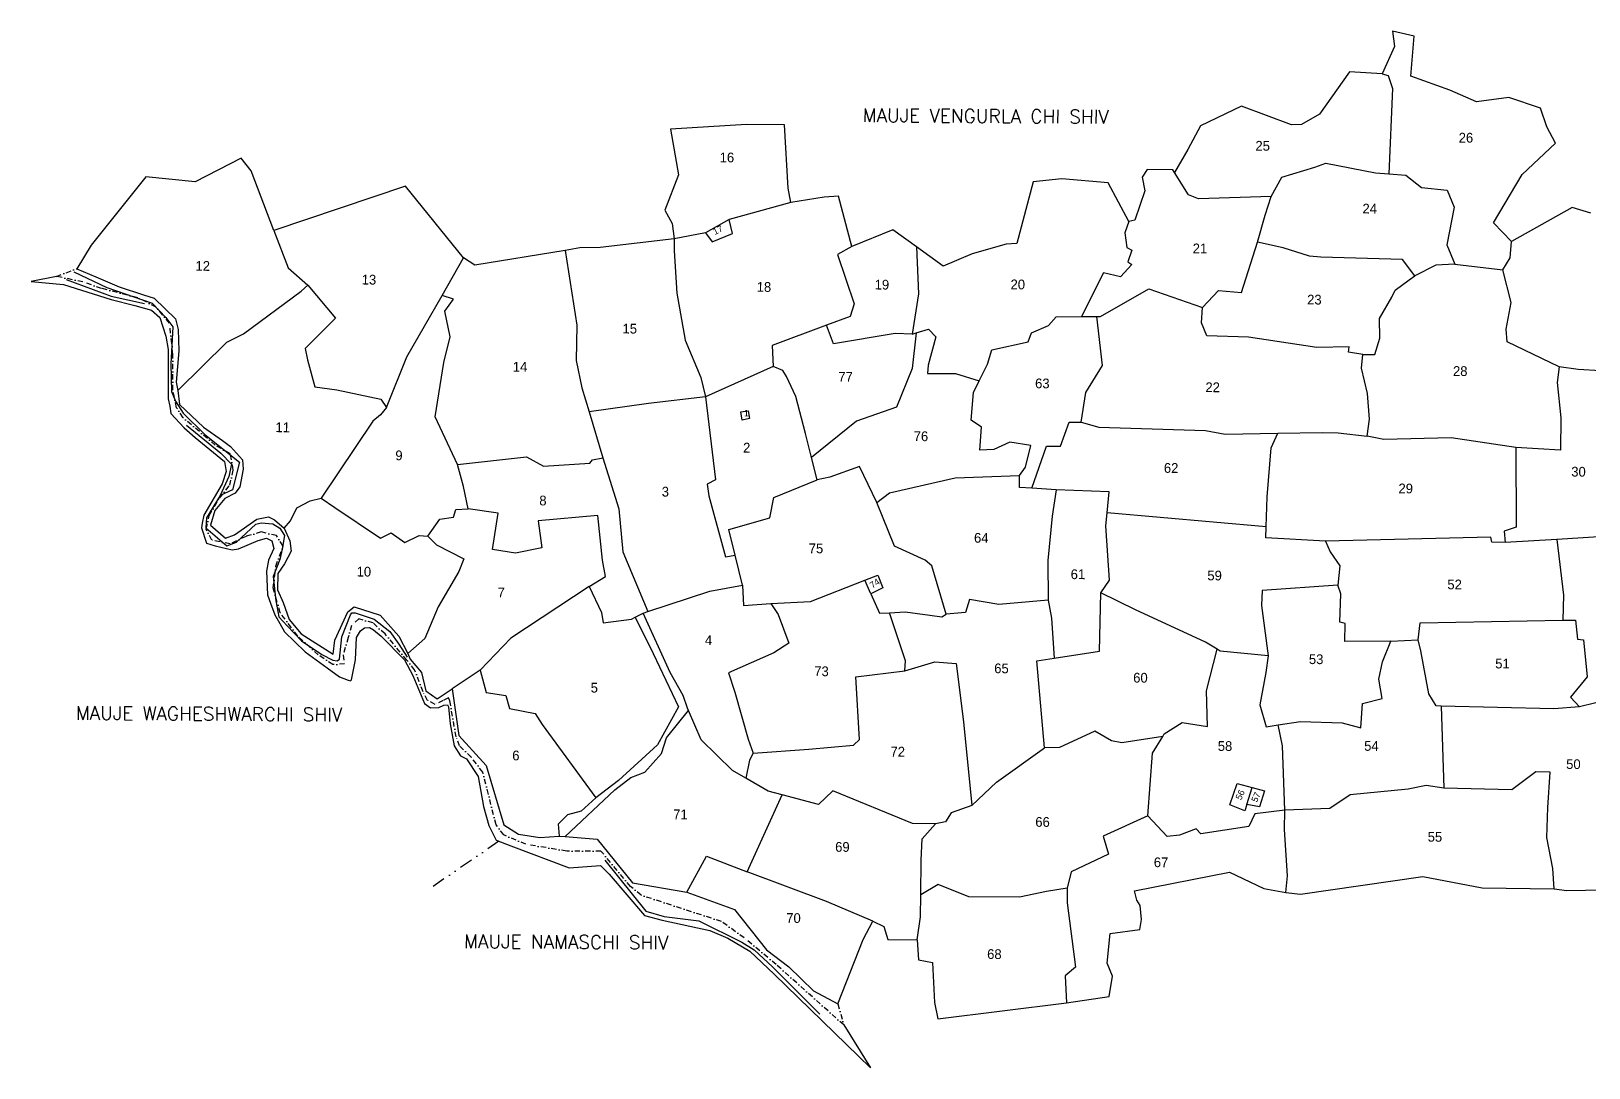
# Model space of a CAD drawing. Header units: metres. Extents: x 353868 to 356295, y 1752425 to 1753422.
# Drawn here: x 353868 to 355366, y 1752425 to 1753422 of the extents above; entities that cross this region are included whole.
import ezdxf

# ---------------------------------------------------------------- set-up
doc = ezdxf.new("R2010")
doc.units = ezdxf.units.M
doc.header["$MEASUREMENT"] = 0
doc.linetypes.add('DASHDOT', pattern=[1, 0.5, -0.25, 0, -0.25])
doc.linetypes.add('DIVIDE', pattern=[31.75, 12.7, -6.35, 0, -6.35, 0, -6.35])
for name, color, linetype in [('LINE_WATER', 4, 'Continuous'), ('OFF', 1, 'Continuous'), ('POLY_PARCEL', 6, 'Continuous'), ('POLY_ROAD', 30, 'Continuous'), ('POLY_WATER', 4, 'Continuous'), ('TEXT_MAPOUT', 7, 'Continuous'), ('TEXT_PARCEL', 7, 'Continuous'), ('V_BOUND_LINE', 7, 'Continuous'), ('V_BOUND_STREAM_LINE', 7, 'DASHDOT'), ('V_DIVIDE_LINE', 7, 'DIVIDE')]:
    doc.layers.add(name, color=color, linetype=linetype)
doc.styles.get("Standard").update_dxf_attribs({"font": 'simplex.shx'})
doc.styles.add('TEXT_MAP', font='', dxfattribs={"height": 0.5})
doc.styles.get('TEXT_MAP').set_extended_font_data('Kruti Dev 050')

msp = doc.modelspace()

# ---------------------------------------------------------------- linework, layer by layer
at = {"layer": 'LINE_WATER'}
for p, q in [((353909.4, 1753190.6), (353941, 1753175.3)), ((353902.1, 1753183.1), (353945.2, 1753167.1)), ((353941, 1753175.3), (353984.7, 1753160.3)), ((353945.2, 1753167.1), (353977.2, 1753159.9)), ((353984.7, 1753160.3), (353997.9, 1753146.6)), ((353997.9, 1753146.6), (354004.6, 1753137.5)), ((354004.6, 1753137.5), (354002.5, 1753101.9)), ((354002.5, 1753101.9), (354003.4, 1753075.5)), ((354003.4, 1753075.5), (354007.2, 1753066)), ((354007.2, 1753066), (354014.6, 1753054.6)), ((354014.6, 1753054.6), (354035.3, 1753034.1)), ((354017.6, 1753042.9), (354050.7, 1753016)), ((354035.3, 1753034.1), (354068.7, 1753007.5)), ((354050.7, 1753016), (354060.9, 1753005.6)), ((354058.4, 1752993.7), (354050.1, 1752975.3)), ((354060.9, 1753005.6), (354058.4, 1752993.7)), ((354068.7, 1753007.5), (354061.9, 1752980.8)), ((354061.9, 1752980.8), (354050.1, 1752975.3)), ((354050.1, 1752975.3), (354036.8, 1752953.8)), ((354036.8, 1752953.8), (354036.3, 1752944.4)), ((354084.3, 1752947.9), (354089.6, 1752949)), ((354089.6, 1752949), (354100.6, 1752948.1)), ((354100.6, 1752948.1), (354107.3, 1752943.9)), ((354036.3, 1752944.4), (354056.6, 1752926.9)), ((354065.7, 1752930.6), (354084.3, 1752947.9)), ((354107.3, 1752943.9), (354111.8, 1752936.8)), ((354111.8, 1752936.8), (354109.5, 1752923.9)), ((354056.6, 1752926.9), (354065.7, 1752930.6)), ((354109.5, 1752923.9), (354107.5, 1752913.8)), ((354107.5, 1752913.8), (354101, 1752897.6)), ((354101, 1752897.6), (354103.5, 1752874.2)), ((354103.5, 1752874.2), (354106.4, 1752858.8)), ((354106.4, 1752858.8), (354114.7, 1752849.6)), ((354167.1, 1752839.5), (354175.2, 1752860.6)), ((354175.2, 1752860.6), (354176.7, 1752862.4)), ((354176.7, 1752862.4), (354179.7, 1752862.4)), ((354179.7, 1752862.4), (354198.2, 1752856.3)), ((354114.7, 1752849.6), (354128.2, 1752835.6)), ((354198.2, 1752856.3), (354213.2, 1752844.5)), ((354213.2, 1752844.5), (354221.8, 1752832.3)), ((354128.2, 1752835.6), (354147.7, 1752822.6)), ((354164.7, 1752818), (354167.1, 1752839.5)), ((354221.8, 1752832.3), (354229.7, 1752819.8)), ((354147.7, 1752822.6), (354158.3, 1752816.9)), ((354158.3, 1752816.9), (354162.4, 1752816.5)), ((354162.4, 1752816.5), (354164.7, 1752818)), ((354419.9, 1752624.6), (354459.2, 1752575.6)), ((354459.2, 1752575.6), (354476.9, 1752570.6)), ((354476.9, 1752570.6), (354510.1, 1752566.2)), ((354510.1, 1752566.2), (354551.5, 1752546)), ((354551.5, 1752546), (354563.4, 1752538.5)), ((354563.4, 1752538.5), (354581.1, 1752522.1)), ((354581.1, 1752522.1), (354626.5, 1752476.6))]:
    msp.add_line(p, q, dxfattribs=at)
at = {"layer": 'OFF'}
for p, q in [((353892.6, 1753186.1), (353868.4, 1753181.2)), ((354649.5, 1752466.2), (354675.1, 1752425))]:
    msp.add_line(p, q, dxfattribs=at)
at = {"layer": 'POLY_PARCEL'}
for p, q in [((355167.2, 1753381), (355172.9, 1753379.4)), ((355172.9, 1753379.4), (355177.1, 1753366.8)), ((355177.1, 1753366.8), (355173.5, 1753284.6)), ((355102.4, 1753291.2), (355112.9, 1753294.9)), ((355112.9, 1753294.9), (355160.7, 1753285.6)), ((354981, 1753264.4), (354967.4, 1753286.1)), ((355060.4, 1753262.8), (355070.7, 1753281.5)), ((355070.7, 1753281.5), (355102.4, 1753291.2)), ((355160.7, 1753285.6), (355173.5, 1753284.6)), ((355173.5, 1753284.6), (355189.7, 1753283.3)), ((355189.7, 1753283.3), (355204.8, 1753271.6)), ((354990.4, 1753260.7), (354981, 1753264.4)), ((355060.4, 1753262.8), (354990.4, 1753260.7)), ((355054.5, 1753245), (355060.4, 1753262.8)), ((355204.8, 1753271.6), (355229.5, 1753268.9)), ((355229.5, 1753268.9), (355236.3, 1753252.5)), ((354598.5, 1753257.3), (354539.4, 1753240.9)), ((355236.3, 1753252.5), (355229.2, 1753216.3)), ((354539.4, 1753240.9), (354516.7, 1753227.9)), ((354542.5, 1753227.2), (354539.4, 1753240.9)), ((354923.4, 1753239), (354919.6, 1753228)), ((355047.3, 1753219), (355054.5, 1753245)), ((354101.6, 1753230.1), (354115.4, 1753194.3)), ((354516.7, 1753227.9), (354486.4, 1753222.3)), ((354486.4, 1753222.3), (354486.5, 1753210.6)), ((354516.7, 1753227.9), (354523, 1753219.4)), ((354523, 1753219.4), (354542.5, 1753227.2)), ((354919.6, 1753228), (354921.7, 1753213.8)), ((355031.7, 1753170.7), (355047.3, 1753219)), ((355071.9, 1753213.7), (355047.3, 1753219)), ((355290.1, 1753203.8), (355291.3, 1753219.6)), ((354263.3, 1753167.8), (354283.9, 1753204)), ((354381.6, 1753211.1), (354392.9, 1753139.2)), ((354486.5, 1753210.6), (354488.9, 1753170.1)), ((354657.1, 1753214.9), (354643.4, 1753207.1)), ((354643.4, 1753207.1), (354659.4, 1753159.7)), ((354719.5, 1753214.4), (354721.2, 1753169.3)), ((354921.7, 1753213.8), (354926.4, 1753211.2)), ((354926.4, 1753211.2), (354922.6, 1753200.2)), ((355097.1, 1753205.6), (355071.9, 1753213.7)), ((355108.1, 1753204.5), (355097.1, 1753205.6)), ((355186.5, 1753202.4), (355108.1, 1753204.5)), ((355229.2, 1753216.3), (355237, 1753197.9)), ((355283.2, 1753192.3), (355290.1, 1753203.8)), ((354115.4, 1753194.3), (354134.3, 1753177.6)), ((354899.3, 1753189.4), (354878, 1753147.4)), ((354915.6, 1753185.6), (354899.3, 1753189.4)), ((354926.3, 1753197.5), (354915.6, 1753185.6)), ((354922.6, 1753200.2), (354926.3, 1753197.5)), ((355198.5, 1753186.6), (355186.5, 1753202.4)), ((355218.5, 1753196.9), (355198.5, 1753186.6)), ((355237, 1753197.9), (355218.5, 1753196.9)), ((355237, 1753197.9), (355283.2, 1753192.3)), ((355291.1, 1753161), (355283.2, 1753192.3)), ((354127.9, 1753172), (354134.3, 1753177.6)), ((354134.3, 1753177.6), (354161, 1753145.9)), ((354896.4, 1753147.5), (354942.8, 1753174)), ((354942.8, 1753174), (354994.3, 1753156.3)), ((355176.2, 1753166), (355179.4, 1753172.8)), ((355179.4, 1753172.8), (355193.1, 1753182.7)), ((355193.1, 1753182.7), (355198.5, 1753186.6)), ((354072.4, 1753130.8), (354127.9, 1753172)), ((354229.6, 1753108.7), (354263.3, 1753167.8)), ((354274.4, 1753164.1), (354263.3, 1753167.8)), ((354265.9, 1753152.6), (354274.4, 1753164.1)), ((354488.9, 1753170.1), (354497.1, 1753124.6)), ((354659.4, 1753159.7), (354655.6, 1753147.6)), ((354721.2, 1753169.3), (354715.1, 1753130.4)), ((354994.3, 1753156.3), (355009.6, 1753172.5)), ((355009.6, 1753172.5), (355031.7, 1753170.7)), ((355164.5, 1753145.6), (355176.2, 1753166)), ((355286.2, 1753135.3), (355291.1, 1753161)), ((354161, 1753145.9), (354131.8, 1753116.7)), ((354271, 1753127.9), (354265.9, 1753152.6)), ((354655.6, 1753147.6), (354632.8, 1753139.1)), ((354846.2, 1753138.7), (354853.7, 1753147.2)), ((354853.7, 1753147.2), (354878, 1753147.4)), ((354878, 1753147.4), (354892.7, 1753147.4)), ((354892.7, 1753147.4), (354896.4, 1753147.5)), ((354898.1, 1753100.4), (354892.7, 1753147.4)), ((354993.5, 1753141.4), (354994.3, 1753156.3)), ((355164.9, 1753126.6), (355164.5, 1753145.6)), ((354056.5, 1753122.9), (354072.4, 1753130.8)), ((354265.1, 1753103.2), (354271, 1753127.9)), ((354392.9, 1753139.2), (354392.2, 1753105.1)), ((354632.8, 1753139.1), (354580.7, 1753119.7)), ((354639.7, 1753121.2), (354632.8, 1753139.1)), ((354698.8, 1753131.1), (354639.7, 1753121.2)), ((354715.1, 1753130.4), (354698.8, 1753131.1)), ((354715.1, 1753130.4), (354719.1, 1753131.7)), ((354719.1, 1753131.7), (354715.3, 1753097.6)), ((354719.1, 1753131.7), (354730.8, 1753135.3)), ((354738.1, 1753127.9), (354730.6, 1753100.6)), ((354730.8, 1753135.3), (354738.1, 1753127.9)), ((354826.6, 1753123), (354829.9, 1753131.9)), ((354829.9, 1753131.9), (354846.2, 1753138.7)), ((354998.6, 1753128.8), (354993.5, 1753141.4)), ((355038.6, 1753127.5), (354998.6, 1753128.8)), ((355287.1, 1753123.2), (355286.2, 1753135.3)), ((354009.4, 1753076.4), (354056.5, 1753122.9)), ((354131.8, 1753116.7), (354133.9, 1753105.7)), ((354497.1, 1753124.6), (354512.1, 1753088.8)), ((354580.7, 1753119.7), (354581.6, 1753099.4)), ((354787.6, 1753101.7), (354791.9, 1753115.4)), ((354791.9, 1753115.4), (354826.6, 1753123)), ((355104.3, 1753117.6), (355038.6, 1753127.5)), ((355135.4, 1753118.4), (355104.3, 1753117.6)), ((355134.8, 1753113.2), (355135.4, 1753118.4)), ((355148.5, 1753111), (355134.8, 1753113.2)), ((355160, 1753110.9), (355164.9, 1753126.6)), ((355337.2, 1753099.2), (355287.1, 1753123.2)), ((354133.9, 1753105.7), (354141.1, 1753079.9)), ((354209.9, 1753060), (354229.6, 1753108.7)), ((354256.8, 1753051.1), (354265.1, 1753103.2)), ((354392.2, 1753105.1), (354397.8, 1753078.8)), ((354581.6, 1753099.4), (354516.7, 1753070.4)), ((354591, 1753095.7), (354581.6, 1753099.4)), ((354730.6, 1753100.6), (354730, 1753092.7)), ((354779.6, 1753085.5), (354787.6, 1753101.7)), ((354882.2, 1753074.3), (354898.1, 1753100.4)), ((355147.3, 1753097.9), (355148.5, 1753111)), ((355148.5, 1753111), (355160, 1753110.9)), ((355337.2, 1753099.2), (355335.3, 1753084)), ((355355.6, 1753096.5), (355337.2, 1753099.2)), ((354512.1, 1753088.8), (354516.7, 1753070.4)), ((354594.6, 1753089.9), (354591, 1753095.7)), ((354603.5, 1753070.7), (354594.6, 1753089.9)), ((354715.3, 1753097.6), (354700.3, 1753060.4)), ((354730, 1753092.7), (354756.8, 1753092.6)), ((354756.8, 1753092.6), (354779.6, 1753085.5)), ((354774.2, 1753074.5), (354779.6, 1753085.5)), ((355152.9, 1753073.4), (355147.3, 1753097.9)), ((355335.3, 1753084), (355338.7, 1753050.1)), ((355415, 1753092.9), (355355.6, 1753096.5)), ((354141.1, 1753079.9), (354162.1, 1753077.1)), ((354162.1, 1753077.1), (354204.6, 1753067.9)), ((354397.8, 1753078.8), (354404.7, 1753055.8)), ((354516.7, 1753070.4), (354461.9, 1753063.9)), ((354516.7, 1753070.4), (354526.1, 1752990.5)), ((354612.7, 1753034.9), (354603.5, 1753070.7)), ((354771.9, 1753047.7), (354774.2, 1753074.5)), ((354877.8, 1753045.9), (354882.2, 1753074.3)), ((355154.8, 1753048.7), (355152.9, 1753073.4)), ((354204.1, 1753053), (354196.7, 1753046.7)), ((354209.9, 1753060), (354204.1, 1753053)), ((354204.6, 1753067.9), (354209.9, 1753060)), ((354461.9, 1753063.9), (354404.7, 1753055.8)), ((354404.7, 1753055.8), (354417.9, 1753011.6)), ((354550.4, 1753055.7), (354557.7, 1753056.9)), ((354551.8, 1753047.8), (354550.4, 1753055.7)), ((354557.7, 1753056.9), (354558.9, 1753049.4)), ((354700.3, 1753060.4), (354661.8, 1753046.9)), ((354196.7, 1753046.7), (354147.2, 1752972.9)), ((354278.1, 1753005.2), (354256.8, 1753051.1)), ((354558.9, 1753049.4), (354551.8, 1753047.8)), ((354661.8, 1753046.9), (354618.5, 1753012)), ((354782, 1753041.1), (354771.9, 1753047.7)), ((354780.2, 1753019), (354782, 1753041.1)), ((354857.9, 1753022.7), (354866.2, 1753046)), ((354866.2, 1753046), (354877.8, 1753045.9)), ((354877.8, 1753045.9), (354894.6, 1753041.1)), ((354894.6, 1753041.1), (354997.2, 1753037.8)), ((355152.6, 1753032.4), (355154.8, 1753048.7)), ((355338.7, 1753050.1), (355338.5, 1753019.1)), ((354618.5, 1753012), (354612.7, 1753034.9)), ((354809.2, 1753026.7), (354793.9, 1753019.5)), ((354829.2, 1753023.4), (354809.2, 1753026.7)), ((354824.3, 1753002.5), (354829.2, 1753023.4)), ((354997.2, 1753037.8), (355016.1, 1753034.5)), ((355016.1, 1753034.5), (355066.8, 1753035.2)), ((355060.4, 1753021.3), (355066.8, 1753035.2)), ((355066.8, 1753035.2), (355109.5, 1753035.9)), ((355109.5, 1753035.9), (355124.8, 1753035.8)), ((355124.8, 1753035.8), (355152.6, 1753032.4)), ((355168.6, 1753029.2), (355152.6, 1753032.4)), ((355233.4, 1753030.9), (355168.6, 1753029.2)), ((355295.4, 1753021.5), (355233.4, 1753030.9)), ((354278.1, 1753005.2), (354344.5, 1753012.6)), ((354344.5, 1753012.6), (354360.7, 1753003.6)), ((354405.4, 1753006.5), (354408.1, 1753009.6)), ((354408.1, 1753009.6), (354417.9, 1753011.6)), ((354417.9, 1753011.6), (354433.3, 1752962.6)), ((354623.9, 1752990.5), (354618.5, 1753012)), ((354793.9, 1753019.5), (354780.2, 1753019)), ((354830.3, 1752982.3), (354844.3, 1753022.8)), ((354844.3, 1753022.8), (354857.9, 1753022.7)), ((355056.4, 1752974.1), (355060.4, 1753021.3)), ((355295.4, 1753021.5), (355295.9, 1752944.8)), ((355338.5, 1753019.1), (355295.4, 1753021.5)), ((354283.8, 1752983.9), (354278.1, 1753005.2)), ((354360.7, 1753003.6), (354405.4, 1753006.5)), ((354636.2, 1752993.1), (354623.9, 1752990.5)), ((354664.7, 1753003.4), (354636.2, 1752993.1)), ((354681.3, 1752968.6), (354664.7, 1753003.4)), ((354756.7, 1752992.3), (354818.5, 1752994.6)), ((354818.4, 1752983.1), (354818.5, 1752994.6)), ((354818.5, 1752994.6), (354824.3, 1753002.5)), ((354288.4, 1752962.4), (354283.8, 1752983.9)), ((354526.1, 1752990.5), (354518.2, 1752986.3)), ((354518.2, 1752986.3), (354519.7, 1752974.9)), ((354582.2, 1752973.4), (354623.9, 1752990.5)), ((354693.5, 1752978.1), (354756.7, 1752992.3)), ((354830.3, 1752982.3), (354818.4, 1752983.1)), ((354853.6, 1752980.7), (354830.3, 1752982.3)), ((354853.6, 1752980.7), (354849.8, 1752955.5)), ((354904.7, 1752978.8), (354853.6, 1752980.7)), ((354902.6, 1752958.8), (354904.7, 1752978.8)), ((354117.5, 1752950.9), (354123.9, 1752963.5)), ((354123.9, 1752963.5), (354136.6, 1752970.3)), ((354136.6, 1752970.3), (354147.2, 1752972.9)), ((354147.2, 1752972.9), (354160.3, 1752963.9)), ((354160.3, 1752963.9), (354204.3, 1752934.2)), ((354519.7, 1752974.9), (354535.7, 1752916.5)), ((354578.4, 1752954), (354582.2, 1752973.4)), ((354681.3, 1752968.6), (354693.5, 1752978.1)), ((354698.4, 1752926.5), (354681.3, 1752968.6)), ((355055.6, 1752945.2), (355056.4, 1752974.1)), ((354111.7, 1752944.1), (354117.5, 1752950.9)), ((354249.7, 1752936.3), (354261.3, 1752952.5)), ((354261.3, 1752952.5), (354274.5, 1752954.5)), ((354274.5, 1752954.5), (354276.7, 1752961.8)), ((354276.7, 1752961.8), (354288.4, 1752962.4)), ((354317.3, 1752958.5), (354288.4, 1752962.4)), ((354311.9, 1752923.3), (354317.3, 1752958.5)), ((354413.1, 1752956.3), (354355.7, 1752950.9)), ((354355.7, 1752950.9), (354359.2, 1752925.1)), ((354417.5, 1752913.2), (354413.1, 1752956.3)), ((354433.3, 1752962.6), (354437.2, 1752921.3)), ((354538.9, 1752942.7), (354578.4, 1752954)), ((354849.8, 1752955.5), (354845.8, 1752913)), ((354901.3, 1752946.2), (354902.6, 1752958.8)), ((355055.6, 1752945.2), (354902.6, 1752958.8)), ((354204.3, 1752934.2), (354214.4, 1752939.4)), ((354214.4, 1752939.4), (354227.5, 1752930.1)), ((354227.5, 1752930.1), (354241.3, 1752936.9)), ((354241.3, 1752936.9), (354249.7, 1752936.3)), ((354249.7, 1752936.3), (354258, 1752927.8)), ((354545.1, 1752917.9), (354538.9, 1752942.7)), ((354905.1, 1752893.8), (354901.3, 1752946.2)), ((355055.3, 1752934.6), (355055.6, 1752945.2)), ((355112.6, 1752931.6), (355055.3, 1752934.6)), ((355271.5, 1752935.3), (355112.6, 1752931.6)), ((355272.6, 1752930.5), (355271.5, 1752935.3)), ((355295.9, 1752944.8), (355284.3, 1752941.2)), ((355284.3, 1752941.2), (355285.3, 1752930.2)), ((355380.4, 1752935.8), (355335.1, 1752933.1)), ((354258, 1752927.8), (354284.2, 1752914.5)), ((354333.9, 1752920), (354311.9, 1752923.3)), ((354359.2, 1752925.1), (354333.9, 1752920)), ((354437.2, 1752921.3), (354461, 1752863.9)), ((354727.7, 1752913.1), (354698.4, 1752926.5)), ((355112.6, 1752931.6), (355117.1, 1752921.1)), ((355117.1, 1752921.1), (355126.5, 1752907.9)), ((355285.3, 1752930.2), (355272.6, 1752930.5)), ((355335.1, 1752933.1), (355285.3, 1752930.2)), ((355335.1, 1752933.1), (355341.5, 1752879.5)), ((354284.2, 1752914.5), (354279.4, 1752902.4)), ((354420.6, 1752897.6), (354417.5, 1752913.2)), ((354535.7, 1752916.5), (354545.1, 1752917.9)), ((354552.2, 1752889), (354545.1, 1752917.9)), ((354734, 1752907.8), (354727.7, 1752913.1)), ((354747.9, 1752861.2), (354734, 1752907.8)), ((354845.8, 1752913), (354846.1, 1752874.6)), ((355126.5, 1752907.9), (355124.3, 1752889.2)), ((354279.4, 1752902.4), (354259.7, 1752868.3)), ((354404.8, 1752887.8), (354420.6, 1752897.6)), ((354520.6, 1752883.4), (354552.2, 1752889)), ((354552.2, 1752889), (354553.2, 1752869.6)), ((354617.4, 1752873.4), (354669.8, 1752893.8)), ((354669.8, 1752893.8), (354682.3, 1752898.7)), ((354675.4, 1752880.9), (354669.8, 1752893.8)), ((354682.3, 1752898.7), (354687, 1752886.6)), ((354896.6, 1752881.8), (354905.1, 1752893.8)), ((355124.3, 1752889.2), (355051.7, 1752883.9)), ((355127.4, 1752880.8), (355124.3, 1752889.2)), ((354404.8, 1752887.8), (354329.6, 1752838.3)), ((354404.8, 1752887.8), (354416.7, 1752863)), ((354461, 1752863.9), (354520.6, 1752883.4)), ((354579.5, 1752871.5), (354617.4, 1752873.4)), ((354687, 1752886.6), (354675.4, 1752880.9)), ((354675.4, 1752880.9), (354683.7, 1752862.1)), ((354770.3, 1752875.4), (354766.6, 1752862.8)), ((354798.7, 1752870.5), (354770.3, 1752875.4)), ((354846.1, 1752874.6), (354798.7, 1752870.5)), ((354846.1, 1752874.6), (354849.1, 1752857.5)), ((354895.2, 1752825.6), (354896.6, 1752881.8)), ((354930, 1752865.3), (354896.6, 1752881.8)), ((355051.7, 1752883.9), (355051, 1752869.7)), ((355126.2, 1752853.5), (355127.4, 1752880.8)), ((355341.5, 1752879.5), (355340.8, 1752855.4)), ((354259.7, 1752868.3), (354246.9, 1752837.9)), ((354416.7, 1752863), (354418.2, 1752853)), ((354445.6, 1752856.5), (354449.1, 1752858.3)), ((354449.1, 1752858.3), (354456.7, 1752862.2)), ((354456.7, 1752862.2), (354461, 1752863.9)), ((354553.2, 1752869.6), (354579.5, 1752871.5)), ((354579.5, 1752871.5), (354586.4, 1752861)), ((354586.4, 1752861), (354596.7, 1752833.4)), ((354683.7, 1752862.1), (354693.4, 1752862.7)), ((354693.4, 1752862.7), (354708.5, 1752863.5)), ((354708.8, 1752816.3), (354693.4, 1752862.7)), ((354708.5, 1752863.5), (354732.1, 1752860.2)), ((354732.1, 1752860.2), (354743.7, 1752858.6)), ((354743.7, 1752858.6), (354747.9, 1752861.2)), ((354766.6, 1752862.8), (354747.9, 1752861.2)), ((354997.1, 1752834.3), (354930, 1752865.3)), ((355051, 1752869.7), (355057.6, 1752821.3)), ((354418.2, 1752853), (354445.6, 1752856.5)), ((354849.1, 1752857.5), (354851.9, 1752819.1)), ((355131.4, 1752852.4), (355126.2, 1752853.5)), ((355131.3, 1752835), (355131.4, 1752852.4)), ((355201.8, 1752836.7), (355203.5, 1752852.9)), ((355203.5, 1752852.9), (355340.8, 1752855.4)), ((355340.8, 1752855.4), (355352.8, 1752855.6)), ((355352.8, 1752855.6), (355354.7, 1752837.2)), ((354246.9, 1752837.9), (354230.5, 1752823.3)), ((354329.6, 1752838.3), (354299.9, 1752807.5)), ((354596.7, 1752833.4), (354582.4, 1752824)), ((355008.5, 1752827.5), (354997.1, 1752834.3)), ((355175.5, 1752835.3), (355131.3, 1752835)), ((355167.5, 1752815.3), (355175.5, 1752835.3)), ((355175.5, 1752835.3), (355201.8, 1752836.7)), ((355204.2, 1752826.1), (355201.8, 1752836.7)), ((355354.7, 1752837.2), (355360.5, 1752836.7)), ((355360.5, 1752836.7), (355364, 1752800.9)), ((354582.4, 1752824), (354538.6, 1752804.9)), ((354708.2, 1752806.8), (354708.8, 1752816.3)), ((354708.2, 1752806.8), (354737.2, 1752815.5)), ((354737.2, 1752815.5), (354757.7, 1752813.8)), ((354757.7, 1752813.8), (354764.7, 1752757.6)), ((354835.1, 1752816.5), (354851.9, 1752819.1)), ((354842.4, 1752732.6), (354835.1, 1752816.5)), ((354851.9, 1752819.1), (354895.2, 1752825.6)), ((354998.3, 1752787.4), (355008.5, 1752827.5)), ((355011.3, 1752825.8), (355008.5, 1752827.5)), ((355057.6, 1752821.3), (355011.3, 1752825.8)), ((355057.6, 1752821.3), (355055.3, 1752805.1)), ((355163.7, 1752798.6), (355167.5, 1752815.3)), ((355211.8, 1752784.6), (355204.2, 1752826.1)), ((354299.9, 1752807.5), (354273, 1752789.3)), ((354299.9, 1752807.5), (354305.6, 1752785.9)), ((354538.6, 1752804.9), (354544.8, 1752786.4)), ((354661.2, 1752801.1), (354708.2, 1752806.8)), ((354664.5, 1752740.6), (354661.2, 1752801.1)), ((355055.3, 1752805.1), (355049.3, 1752774.1)), ((355167.2, 1752780.1), (355163.7, 1752798.6)), ((355364, 1752800.9), (355348.1, 1752781.6)), ((354305.6, 1752785.9), (354324.5, 1752783.2)), ((354544.8, 1752786.4), (354557.7, 1752741.2)), ((354999.1, 1752753.2), (354998.3, 1752787.4)), ((355219.1, 1752773), (355211.8, 1752784.6)), ((354324.5, 1752783.2), (354328.1, 1752770.6)), ((354328.1, 1752770.6), (354352.8, 1752765.7)), ((354512.3, 1752740.5), (354500.2, 1752768.7)), ((355049.3, 1752774.1), (355055.5, 1752753)), ((355146.5, 1752751.9), (355148.3, 1752775.5)), ((355148.3, 1752775.5), (355167.2, 1752780.1)), ((355223.8, 1752772.9), (355219.1, 1752773)), ((355223.8, 1752772.9), (355226.3, 1752693.8)), ((355332.2, 1752770.1), (355223.8, 1752772.9)), ((355356.9, 1752772.1), (355332.2, 1752770.1)), ((355348.1, 1752781.6), (355356.9, 1752772.1)), ((355372.3, 1752775.9), (355356.9, 1752772.1)), ((354352.8, 1752765.7), (354359.6, 1752755.3)), ((354359.6, 1752755.3), (354411.2, 1752684.6)), ((354764.7, 1752757.6), (354772.6, 1752677.3)), ((354957.5, 1752746.1), (354974.9, 1752757)), ((354974.9, 1752757), (354999.1, 1752753.2)), ((355055.5, 1752753), (355067.1, 1752754.8)), ((355067.1, 1752754.8), (355088.7, 1752758.1)), ((355071.4, 1752734.7), (355067.1, 1752754.8)), ((355088.7, 1752758.1), (355128.7, 1752756.8)), ((355128.7, 1752756.8), (355146.5, 1752751.9)), ((354542.7, 1752710.9), (354512.3, 1752740.5)), ((354557.7, 1752741.2), (354562.3, 1752727.7)), ((354658.7, 1752735.4), (354664.5, 1752740.6)), ((354890.7, 1752748.7), (354856.9, 1752733.1)), ((354907, 1752739.6), (354890.7, 1752748.7)), ((354916.9, 1752737.4), (354907, 1752739.6)), ((354956.1, 1752743.7), (354916.9, 1752737.4)), ((354946.3, 1752727.6), (354956.1, 1752743.7)), ((354956.1, 1752743.7), (354957.5, 1752746.1)), ((354562.3, 1752727.7), (354559, 1752720.9)), ((354562.3, 1752727.7), (354616, 1752731.5)), ((354616, 1752731.5), (354658.7, 1752735.4)), ((354796.4, 1752699.8), (354842.4, 1752732.6)), ((354856.9, 1752733.1), (354842.4, 1752732.6)), ((354941.7, 1752667.2), (354946.3, 1752727.6)), ((355073.6, 1752672.7), (355071.4, 1752734.7)), ((354555.5, 1752703.5), (354542.7, 1752710.9)), ((354559, 1752720.9), (354555.5, 1752703.5)), ((355314.9, 1752709.5), (355291.6, 1752692.3)), ((355328.5, 1752709.4), (355314.9, 1752709.5)), ((355326.2, 1752675.3), (355328.5, 1752709.4)), ((354576.7, 1752691.2), (354555.5, 1752703.5)), ((354772.6, 1752677.3), (354796.4, 1752699.8)), ((355020.7, 1752677.9), (355027.7, 1752698.4)), ((355027.7, 1752698.4), (355042.1, 1752694.5)), ((355037, 1752678.3), (355042.1, 1752694.5)), ((355042.1, 1752694.5), (355053.9, 1752691.3)), ((355209.5, 1752696.5), (355192.1, 1752692.9)), ((355226.3, 1752693.8), (355209.5, 1752696.5)), ((355291.6, 1752692.3), (355226.3, 1752693.8)), ((354556.7, 1752613.4), (354590.3, 1752687.6)), ((354590.3, 1752687.6), (354576.7, 1752691.2)), ((354625.3, 1752678.3), (354590.3, 1752687.6)), ((354639.1, 1752691.3), (354625.3, 1752678.3)), ((354715.7, 1752659.8), (354639.1, 1752691.3)), ((355053.9, 1752691.3), (355049.1, 1752676.1)), ((355136.3, 1752687.5), (355116.8, 1752674.5)), ((355192.1, 1752692.9), (355136.3, 1752687.5)), ((354752.6, 1752670.1), (354747.3, 1752661.7)), ((354772.6, 1752677.3), (354752.6, 1752670.1)), ((354941.7, 1752667.2), (354898.9, 1752647.9)), ((354960.5, 1752647.6), (354941.7, 1752667.2)), ((355034.9, 1752672), (355020.7, 1752677.9)), ((355037, 1752678.3), (355034.9, 1752672)), ((355049.1, 1752676.1), (355037, 1752678.3)), ((355044.8, 1752669.1), (355038.9, 1752657.1)), ((355073.6, 1752672.7), (355044.8, 1752669.1)), ((355073.1, 1752654.1), (355073.6, 1752672.7)), ((355116.8, 1752674.5), (355073.6, 1752672.7)), ((355325.5, 1752646.4), (355326.2, 1752675.3)), ((354737.8, 1752659.7), (354715.7, 1752659.8)), ((354725, 1752645.1), (354737.8, 1752659.7)), ((354747.3, 1752661.7), (354737.8, 1752659.7)), ((354988.4, 1752654.8), (354972.1, 1752648.6)), ((354992.6, 1752650), (354988.4, 1752654.8)), ((355038.9, 1752657.1), (354992.6, 1752650)), ((355076, 1752609.5), (355073.1, 1752654.1)), ((354723.8, 1752624.8), (354725, 1752645.1)), ((354898.9, 1752647.9), (354904, 1752630.6)), ((354972.1, 1752648.6), (354960.5, 1752647.6)), ((355331.1, 1752616.6), (355325.5, 1752646.4)), ((354498.7, 1752593.8), (354517.4, 1752628.4)), ((354517.4, 1752628.4), (354556.7, 1752613.4)), ((354723.6, 1752591.3), (354723.8, 1752624.8)), ((354904, 1752630.6), (354868.1, 1752613.5)), ((354633, 1752584.8), (354556.7, 1752613.4)), ((354868.1, 1752613.5), (354864.3, 1752597.7)), ((355074.3, 1752593.7), (355076, 1752609.5)), ((355332.5, 1752597.2), (355331.1, 1752616.6)), ((354723.4, 1752570.1), (354723.6, 1752591.3)), ((354740.2, 1752601.2), (354723.6, 1752591.3)), ((354769.6, 1752589.4), (354740.2, 1752601.2)), ((354818.5, 1752589.1), (354769.6, 1752589.4)), ((354844.3, 1752594.7), (354818.5, 1752589.1)), ((354864.3, 1752597.7), (354844.3, 1752594.7)), ((354864.3, 1752597.7), (354864.2, 1752583.8)), ((354677.6, 1752566.1), (354633, 1752584.8)), ((354864.2, 1752583.8), (354872.2, 1752521.7)), ((354720.1, 1752548.1), (354723.4, 1752570.1)), ((354872.2, 1752521.7), (354862.2, 1752513.4)), ((354862.2, 1752513.4), (354863.6, 1752487.6))]:
    msp.add_line(p, q, dxfattribs=at)
at = {"layer": 'POLY_ROAD'}
for p, q in [((354449.1, 1752858.3), (354466.4, 1752823.5)), ((354482.7, 1752805.1), (354456.7, 1752862.2)), ((354466.4, 1752823.5), (354490.7, 1752772.3)), ((354495.2, 1752783), (354482.7, 1752805.1)), ((354490.7, 1752772.3), (354470.5, 1752735.7)), ((354479.2, 1752742.4), (354500.2, 1752768.7)), ((354499.3, 1752770.8), (354495.2, 1752783)), ((354500.2, 1752768.7), (354499.3, 1752770.8)), ((354474.3, 1752727.2), (354479.2, 1752742.4)), ((354470.5, 1752735.7), (354432.9, 1752701.2)), ((354458.4, 1752709.4), (354474.3, 1752727.2)), ((354444.7, 1752704.3), (354458.4, 1752709.4)), ((354432.9, 1752701.2), (354411.2, 1752684.6)), ((354429.4, 1752692.3), (354444.7, 1752704.3)), ((354381.8, 1752647.4), (354429.4, 1752692.3)), ((354411.2, 1752684.6), (354397, 1752671.9)), ((354383.8, 1752668.3), (354374.8, 1752659.4)), ((354397, 1752671.9), (354383.8, 1752668.3)), ((354374.8, 1752659.4), (354375.8, 1752647.9))]:
    msp.add_line(p, q, dxfattribs=at)
at = {"layer": 'POLY_WATER'}
for p, q in [((353912.3, 1753193.5), (353930.6, 1753185.5)), ((353868.4, 1753181.2), (353899.6, 1753178.3)), ((353899.6, 1753178.3), (353945.4, 1753163.8)), ((353930.6, 1753185.5), (353953.1, 1753175.9)), ((353953.1, 1753175.9), (353976.2, 1753168.4)), ((353945.4, 1753163.8), (353968, 1753158.1)), ((353968, 1753158.1), (353983.9, 1753153.5)), ((353976.2, 1753168.4), (353986.7, 1753165.2)), ((353986.7, 1753165.2), (354007.2, 1753145.4)), ((353983.9, 1753153.5), (353992.1, 1753146.5)), ((353992.1, 1753146.5), (353997.7, 1753128.6)), ((354007.2, 1753145.4), (354009.8, 1753134.9)), ((353997.7, 1753128.6), (354000.2, 1753115.9)), ((354009.8, 1753134.9), (354010.2, 1753114.4)), ((354000.2, 1753115.9), (353999.9, 1753068.2)), ((354010.2, 1753114.4), (354007.9, 1753084.5)), ((354007.9, 1753084.5), (354009.4, 1753076.4)), ((353999.9, 1753068.2), (354001.8, 1753061.2)), ((354009.4, 1753076.4), (354010.9, 1753062.8)), ((354001.8, 1753061.2), (354002.7, 1753054.2)), ((354002.7, 1753054.2), (354015.6, 1753040.4)), ((354010.9, 1753062.8), (354033.9, 1753041.1)), ((354015.6, 1753040.4), (354025.9, 1753031.3)), ((354033.9, 1753041.1), (354052.2, 1753028.3)), ((354025.9, 1753031.3), (354054.1, 1753008.2)), ((354052.2, 1753028.3), (354060, 1753022.5)), ((354054.1, 1753008.2), (354055.9, 1752998.6)), ((354060, 1753022.5), (354071.5, 1753009.8)), ((354071.5, 1753009.8), (354072.1, 1753000.6)), ((354055.9, 1752998.6), (354052, 1752986.5)), ((354072.1, 1753000.6), (354068.8, 1752983.8)), ((354052, 1752986.5), (354034.3, 1752956.4)), ((354068.8, 1752983.8), (354064.5, 1752977.6)), ((354054.5, 1752972.4), (354045, 1752960.9)), ((354064.5, 1752977.6), (354054.5, 1752972.4)), ((354032.6, 1752948.8), (354032, 1752944.4)), ((354034.3, 1752956.4), (354032.6, 1752948.8)), ((354045, 1752960.9), (354040.7, 1752946.7)), ((354063.7, 1752937.6), (354085.4, 1752952.7)), ((354085.4, 1752952.7), (354096.5, 1752954.8)), ((354096.5, 1752954.8), (354102.2, 1752952.1)), ((354102.2, 1752952.1), (354111.7, 1752944.1)), ((354032, 1752944.4), (354037, 1752929.4)), ((354040.7, 1752946.7), (354055.3, 1752934.5)), ((354055.3, 1752934.5), (354063.7, 1752937.6)), ((354086.7, 1752932.2), (354094.7, 1752934.4)), ((354094.7, 1752934.4), (354099.8, 1752931.8)), ((354111.7, 1752944.1), (354116.9, 1752931.8)), ((354037, 1752929.4), (354045.2, 1752927.1)), ((354045.2, 1752927.1), (354061.5, 1752923.2)), ((354061.5, 1752923.2), (354067.8, 1752924.1)), ((354067.8, 1752924.1), (354086.7, 1752932.2)), ((354101.6, 1752924.5), (354096.5, 1752913.1)), ((354099.8, 1752931.8), (354101.6, 1752924.5)), ((354118.4, 1752921.8), (354112, 1752909.7)), ((354116.9, 1752931.8), (354118.4, 1752921.8)), ((354096.5, 1752913.1), (354094.5, 1752902.6)), ((354112, 1752909.7), (354105.6, 1752900.3)), ((354094.5, 1752902.6), (354095.6, 1752880)), ((354105.6, 1752900.3), (354105, 1752884.6)), ((354095.6, 1752880), (354098.5, 1752871.9)), ((354105, 1752884.6), (354110.7, 1752872.4)), ((354098.5, 1752871.9), (354102.5, 1752860.7)), ((354102.5, 1752860.7), (354107.3, 1752852.4)), ((354110.7, 1752872.4), (354116.4, 1752856.1)), ((354160.4, 1752836.4), (354172.7, 1752863.6)), ((354172.7, 1752863.6), (354178.7, 1752868.3)), ((354178.7, 1752868.3), (354203.9, 1752860.3)), ((354203.9, 1752860.3), (354221.7, 1752840.2)), ((354107.3, 1752852.4), (354112, 1752844.4)), ((354112, 1752844.4), (354131.6, 1752825.2)), ((354116.4, 1752856.1), (354127.9, 1752842.4)), ((354181.1, 1752838.8), (354185, 1752845.2)), ((354185, 1752845.2), (354188.8, 1752848)), ((354188.8, 1752848), (354193.5, 1752848.6)), ((354193.5, 1752848.6), (354197.3, 1752846.3)), ((354197.3, 1752846.3), (354204.9, 1752840.2)), ((354127.9, 1752842.4), (354158.8, 1752822.7)), ((354158.8, 1752822.7), (354160.4, 1752836.4)), ((354180, 1752817.2), (354181.1, 1752838.8)), ((354204.9, 1752840.2), (354227.4, 1752817.4)), ((354221.7, 1752840.2), (354230.5, 1752823.3)), ((354131.6, 1752825.2), (354152.9, 1752809.7)), ((354176.4, 1752798.1), (354180, 1752817.2)), ((354227.4, 1752817.4), (354235.2, 1752802.4)), ((354230.5, 1752823.3), (354232.6, 1752818)), ((354232.6, 1752818), (354243.6, 1752805.3)), ((354152.9, 1752809.7), (354164.6, 1752801.1)), ((354164.6, 1752801.1), (354173.2, 1752797.8)), ((354235.2, 1752802.4), (354246.5, 1752775.3)), ((354243.6, 1752805.3), (354247.7, 1752787.4)), ((354173.2, 1752797.8), (354175.4, 1752797.2)), ((354175.4, 1752797.2), (354176.4, 1752798.1)), ((354247.7, 1752787.4), (354258.7, 1752780)), ((354258.7, 1752780), (354273, 1752789.3)), ((354273, 1752789.3), (354279.5, 1752744.5)), ((354246.5, 1752775.3), (354252.2, 1752771.1)), ((354252.2, 1752771.1), (354260.2, 1752771.4)), ((354260.2, 1752771.4), (354265, 1752773.6)), ((354265, 1752773.6), (354268.5, 1752774.2)), ((354268.5, 1752774.2), (354269.4, 1752772)), ((354269.4, 1752772), (354271, 1752755.8)), ((354271, 1752755.8), (354275, 1752734.8)), ((354279.5, 1752744.5), (354305.8, 1752715.6)), ((354275, 1752734.8), (354281, 1752724.9)), ((354281, 1752724.9), (354287, 1752722)), ((354287, 1752722), (354298.1, 1752705)), ((354305.8, 1752715.6), (354322.7, 1752658.7)), ((354298.1, 1752705), (354303.3, 1752676.2)), ((354303.3, 1752676.2), (354308.3, 1752658)), ((354308.3, 1752658), (354315.2, 1752643.9)), ((354322.7, 1752658.7), (354336.9, 1752649.7)), ((354336.9, 1752649.7), (354357.4, 1752646.4)), ((354315.2, 1752643.9), (354329.4, 1752638.5)), ((354329.4, 1752638.5), (354385.6, 1752617.4)), ((354357.4, 1752646.4), (354375.8, 1752647.9)), ((354375.8, 1752647.9), (354381.8, 1752647.4)), ((354381.8, 1752647.4), (354412.6, 1752645)), ((354412.6, 1752645), (354446.5, 1752602.8)), ((354385.6, 1752617.4), (354415.7, 1752619.7)), ((354415.7, 1752619.7), (354424.1, 1752611.2)), ((354424.1, 1752611.2), (354457.8, 1752571.6)), ((354446.5, 1752602.8), (354498.7, 1752593.8)), ((354498.7, 1752593.8), (354544.4, 1752577.2)), ((354544.4, 1752577.2), (354575.2, 1752538.6)), ((354457.8, 1752571.6), (354474.9, 1752567.1)), ((354474.9, 1752567.1), (354520.6, 1752557.1)), ((354520.6, 1752557.1), (354538, 1752549.8)), ((354538, 1752549.8), (354559.1, 1752537.3)), ((354559.1, 1752537.3), (354582.7, 1752515.2)), ((354575.2, 1752538.6), (354596.8, 1752522)), ((354582.7, 1752515.2), (354675.1, 1752425)), ((354596.8, 1752522), (354620.3, 1752499.2)), ((354620.3, 1752499.2), (354643.9, 1752486.4))]:
    msp.add_line(p, q, dxfattribs=at)
at = {"layer": 'V_BOUND_LINE'}
for p, q in [((355197.9, 1753417.1), (355176.9, 1753421.9)), ((355176.9, 1753421.9), (355178.9, 1753407.2)), ((355194.5, 1753378.7), (355197.9, 1753417.1)), ((355178.9, 1753407.2), (355167.2, 1753381)), ((355135.6, 1753382.8), (355106.9, 1753342)), ((355167.2, 1753381), (355135.6, 1753382.8)), ((355232, 1753365.3), (355194.5, 1753378.7)), ((355257.7, 1753354.1), (355232, 1753365.3)), ((355288.8, 1753358.1), (355257.7, 1753354.1)), ((355319.2, 1753347.9), (355288.8, 1753358.1)), ((355031.7, 1753349.9), (354992.4, 1753331)), ((355080, 1753331.7), (355031.7, 1753349.9)), ((355106.9, 1753342), (355089.5, 1753332.1)), ((355325.4, 1753330), (355319.2, 1753347.9)), ((354556.1, 1753332.1), (354482.9, 1753327.8)), ((354482.9, 1753327.8), (354490.5, 1753283.8)), ((354592.4, 1753331.8), (354556.1, 1753332.1)), ((354596.2, 1753270.8), (354592.4, 1753331.8)), ((354992.4, 1753331), (354980.2, 1753308)), ((355089.5, 1753332.1), (355080, 1753331.7)), ((355333.7, 1753314.1), (355325.4, 1753330)), ((354980.2, 1753308), (354967.4, 1753286.1)), ((355301.7, 1753284.1), (355333.7, 1753314.1)), ((354070.3, 1753299.7), (354025.9, 1753276.9)), ((354079.7, 1753287.5), (354070.3, 1753299.7)), ((353978.6, 1753281.9), (353926.1, 1753216)), ((354025.9, 1753276.9), (353978.6, 1753281.9)), ((354101.6, 1753230.1), (354079.7, 1753287.5)), ((354490.5, 1753283.8), (354477.6, 1753249.7)), ((354859, 1753279.9), (354831.6, 1753276.9)), ((354903.7, 1753275.9), (354859, 1753279.9)), ((354941.1, 1753288.8), (354936.4, 1753281.5)), ((354936.4, 1753281.5), (354938.9, 1753268.4)), ((354965.9, 1753288.7), (354941.1, 1753288.8)), ((354967.4, 1753286.1), (354965.9, 1753288.7)), ((355274.1, 1753237.6), (355301.7, 1753284.1)), ((354228.2, 1753273), (354101.6, 1753230.1)), ((354283.9, 1753204), (354228.2, 1753273)), ((354598.5, 1753257.3), (354596.2, 1753270.8)), ((354644.3, 1753263.3), (354630.6, 1753262.3)), ((354657.1, 1753214.9), (354644.3, 1753263.3)), ((354831.6, 1753276.9), (354816, 1753217.7)), ((354923.4, 1753239), (354903.7, 1753275.9)), ((354938.9, 1753268.4), (354929.2, 1753240)), ((354477.6, 1753249.7), (354484.4, 1753237.1)), ((354630.6, 1753262.3), (354598.5, 1753257.3)), ((355349.6, 1753252.3), (355291.3, 1753219.6)), ((355367.5, 1753246.9), (355349.6, 1753252.3)), ((354484.4, 1753237.1), (354486.4, 1753222.3)), ((354929.2, 1753240), (354923.4, 1753239)), ((355291.3, 1753219.6), (355274.1, 1753237.6)), ((354486.4, 1753222.3), (354415.3, 1753213.9)), ((354696.8, 1753230.9), (354657.1, 1753214.9)), ((354719.5, 1753214.4), (354696.8, 1753230.9)), ((354816, 1753217.7), (354805.7, 1753217.1)), ((353926.1, 1753216), (353912.3, 1753193.5)), ((354295, 1753196.8), (354283.9, 1753204)), ((354381.6, 1753211.1), (354295, 1753196.8)), ((354395.8, 1753213.5), (354381.6, 1753211.1)), ((354415.3, 1753213.9), (354395.8, 1753213.5)), ((354745, 1753195.9), (354719.5, 1753214.4)), ((354773, 1753207.8), (354745, 1753195.9)), ((354805.7, 1753217.1), (354773, 1753207.8)), ((354929.1, 1752595.2), (355020.2, 1752613)), ((355020.2, 1752613), (355053.3, 1752597.5)), ((355088.5, 1752592), (355206.3, 1752609)), ((355206.3, 1752609), (355263.1, 1752598.1)), ((354931.1, 1752586.3), (354929.1, 1752595.2)), ((355053.3, 1752597.5), (355074.3, 1752593.7)), ((355074.3, 1752593.7), (355088.5, 1752592)), ((355263.1, 1752598.1), (355332.5, 1752597.2)), ((355332.5, 1752597.2), (355344.7, 1752595.5)), ((355344.7, 1752595.5), (355411, 1752596.7)), ((354934.3, 1752581), (354931.1, 1752586.3)), ((354935.7, 1752567.5), (354934.3, 1752581)), ((354668, 1752548.3), (354677.6, 1752566.1)), ((354677.6, 1752566.1), (354688.1, 1752560.9)), ((354688.1, 1752560.9), (354691.7, 1752548.3)), ((354934, 1752558.1), (354935.7, 1752567.5)), ((354643.9, 1752486.4), (354668, 1752548.3)), ((354691.7, 1752548.3), (354720.1, 1752548.1)), ((354720.1, 1752548.1), (354721.3, 1752529)), ((354902.8, 1752525.7), (354905.6, 1752554.1)), ((354905.6, 1752554.1), (354934, 1752558.1)), ((354721.3, 1752529), (354734.9, 1752526.3)), ((354734.9, 1752526.3), (354736.8, 1752487.9)), ((354907.9, 1752513.1), (354902.8, 1752525.7)), ((354904.7, 1752493.6), (354907.9, 1752513.1)), ((354736.8, 1752487.9), (354739.8, 1752472.1)), ((354739.8, 1752472.1), (354863.6, 1752487.6)), ((354863.6, 1752487.6), (354904.7, 1752493.6))]:
    msp.add_line(p, q, dxfattribs=at)
at = {"layer": 'V_BOUND_STREAM_LINE', "ltscale": 10}
for p, q in [((353892.6, 1753186.1), (353912.3, 1753193.5)), ((353918, 1753180.9), (353892.6, 1753186.1)), ((353936, 1753174.5), (353918, 1753180.9)), ((353970.9, 1753165.5), (353936, 1753174.5)), ((353988.4, 1753156.6), (353970.9, 1753165.5)), ((354001.4, 1753141), (353988.4, 1753156.6)), ((354004.6, 1753111.3), (354001.4, 1753141)), ((354004.4, 1753076.8), (354004.6, 1753111.3)), ((354008.2, 1753059.8), (354004.4, 1753076.8)), ((354014.4, 1753050.2), (354008.2, 1753059.8)), ((354045.4, 1753023.7), (354014.4, 1753050.2)), ((354059.9, 1753015.4), (354045.4, 1753023.7)), ((354062.7, 1752999.8), (354059.9, 1753015.4)), ((354059.2, 1752985.2), (354062.7, 1752999.8)), ((354049.4, 1752972.7), (354059.2, 1752985.2)), ((354039.6, 1752956.2), (354049.4, 1752972.7)), ((354036.6, 1752943.1), (354039.6, 1752956.2)), ((354041.9, 1752932.4), (354036.6, 1752943.1)), ((354074.9, 1752936.1), (354059.8, 1752928.9)), ((354089.6, 1752940.3), (354074.9, 1752936.1)), ((354104.1, 1752936.8), (354089.6, 1752940.3)), ((354110.5, 1752926.8), (354104.1, 1752936.8)), ((354059.8, 1752928.9), (354041.9, 1752932.4)), ((354103.6, 1752907.4), (354110.5, 1752926.8)), ((354101, 1752886.5), (354103.6, 1752907.4)), ((354107.7, 1752862.6), (354101, 1752886.5)), ((354124.6, 1752840.2), (354107.7, 1752862.6)), ((354176.2, 1752850.5), (354173.2, 1752838.9)), ((354183.5, 1752856.8), (354176.2, 1752850.5)), ((354197.1, 1752852.8), (354183.5, 1752856.8)), ((354208.5, 1752842.2), (354197.1, 1752852.8)), ((354144.4, 1752822.1), (354124.6, 1752840.2)), ((354173.2, 1752838.9), (354168.2, 1752821.9)), ((354229.5, 1752817.1), (354208.5, 1752842.2)), ((354158.4, 1752812.7), (354144.4, 1752822.1)), ((354169.6, 1752813.6), (354158.4, 1752812.7)), ((354168.2, 1752821.9), (354169.6, 1752813.6)), ((354237, 1752807.7), (354229.5, 1752817.1)), ((354245.1, 1752786.7), (354237, 1752807.7)), ((354249.4, 1752778.4), (354245.1, 1752786.7)), ((354256.7, 1752774.5), (354249.4, 1752778.4)), ((354264.5, 1752778.3), (354256.7, 1752774.5)), ((354269.4, 1752780.7), (354264.5, 1752778.3)), ((354270.8, 1752777.8), (354269.4, 1752780.7)), ((354276.9, 1752743.3), (354270.8, 1752777.8)), ((354280.2, 1752734.5), (354276.9, 1752743.3)), ((354291.4, 1752723.9), (354280.2, 1752734.5)), ((354302.5, 1752709.3), (354291.4, 1752723.9)), ((354315.3, 1752658.6), (354302.5, 1752709.3)), ((354322.6, 1752648.9), (354315.3, 1752658.6)), ((354343.9, 1752640), (354322.6, 1752648.9)), ((354383.2, 1752633.4), (354343.9, 1752640)), ((354416.1, 1752633.5), (354383.2, 1752633.4)), ((354444.6, 1752599.3), (354416.1, 1752633.5)), ((354454.7, 1752591), (354444.6, 1752599.3)), ((354531.9, 1752565.7), (354454.7, 1752591)), ((354553.7, 1752550), (354531.9, 1752565.7)), ((354584.4, 1752524.5), (354553.7, 1752550)), ((354649.5, 1752466.2), (354584.4, 1752524.5)), ((354643.9, 1752486.4), (354649.5, 1752466.2))]:
    msp.add_line(p, q, dxfattribs=at)
at = {"layer": 'V_DIVIDE_LINE'}
msp.add_line((354317.8, 1752642.9), (354253.2, 1752598.4), dxfattribs=at)

# ---------------------------------------------------------------- texts
at = {"layer": 'TEXT_MAPOUT'}
for s, p in [('MAUJE VENGURLA CHI SHIV', (354667.6, 1753334.6)), ('MAUJE WAGHESHWARCHI SHIV', (353911.2, 1752759.8)), ('MAUJE NAMASCHI SHIV', (354284.4, 1752540.2))]:
    msp.add_text(s, height=13.019, rotation=359.6187, dxfattribs=at).set_placement(p)
at = {"layer": 'TEXT_PARCEL', "style": 'TEXT_MAP'}
for s, height, rotation, p in [('26', 9.37, 359.6187, (355240.6, 1753314.8)), ('25', 9.37, 359.6187, (355045.2, 1753307)), ('16', 9.37, 359.6187, (354530.2, 1753295.8)), ('24', 9.37, 359.6187, (355148.1, 1753246.6)), ('17', 6.25, 26.1549, (354525.6, 1753225.8)), ('21', 9.37, 359.6187, (354984.9, 1753208.3)), ('12', 9.37, 359.6187, (354026.3, 1753191.5)), ('13', 9.37, 359.6187, (354186.1, 1753178.3)), ('18', 9.37, 359.6187, (354565.8, 1753171.3)), ('19', 9.37, 359.6187, (354679.2, 1753173.5)), ('20', 9.37, 359.6187, (354809.8, 1753173.7)), ('23', 9.37, 359.6187, (355094.9, 1753159.1)), ('15', 9.37, 359.6187, (354436.8, 1753131.2)), ('14', 9.37, 359.6187, (354331.3, 1753094.5)), ('28', 9.37, 359.6187, (355235.1, 1753090.4)), ('77', 9.37, 359.6187, (354644.2, 1753084.8)), ('63', 9.37, 359.6187, (354833.4, 1753078.5)), ('22', 9.37, 359.6187, (354997.1, 1753074.8)), ('1', 6.25, 359.6187, (354553.5, 1753051.5)), ('11', 9.37, 359.6187, (354103.2, 1753036.3)), ('2', 9.37, 359.6187, (354552.7, 1753016.7)), ('76', 9.37, 359.6187, (354716.7, 1753027.7)), ('9', 9.37, 359.6187, (354218.4, 1753009.3)), ('62', 9.37, 359.6187, (354957.2, 1752997.2)), ('30', 9.37, 359.6187, (355348.8, 1752993.6)), ('3', 9.37, 359.6187, (354474.5, 1752974.4)), ('29', 9.37, 359.6187, (355182.7, 1752977.5)), ('8', 9.37, 359.6187, (354356.8, 1752965.9)), ('64', 9.37, 359.6187, (354774.7, 1752930)), ('75', 9.37, 359.6187, (354615.8, 1752919.9)), ('10', 9.37, 359.6187, (354181.2, 1752897.5)), ('61', 9.37, 359.6187, (354867.6, 1752895)), ('59', 9.37, 359.6187, (354999, 1752893.8)), ('74', 6.25, 34.0935, (354677.2, 1752885.7)), ('52', 9.37, 359.6187, (355229.7, 1752885.2)), ('7', 9.37, 359.6187, (354316.7, 1752877.4)), ('4', 9.37, 359.6187, (354516, 1752831.6)), ('65', 9.37, 359.6187, (354794.1, 1752804.5)), ('53', 9.37, 359.6187, (355096.6, 1752813.3)), ('51', 9.37, 359.6187, (355275.7, 1752809.1)), ('73', 9.37, 359.6187, (354621.1, 1752801.7)), ('60', 9.37, 359.6187, (354927.7, 1752795.5)), ('5', 9.37, 359.6187, (354406.2, 1752785.9)), ('58', 9.37, 359.6187, (355009, 1752729.8)), ('54', 9.37, 359.6187, (355149.7, 1752729.9)), ('6', 9.37, 359.6187, (354330.8, 1752720.7)), ('72', 9.37, 359.6187, (354694.4, 1752724.4)), ('50', 9.37, 359.6187, (355343.9, 1752712.4)), ('56', 6.25, 66.1998, (355031.5, 1752682)), ('57', 6.25, 66.1998, (355046.7, 1752679.8)), ('71', 9.37, 359.6187, (354485.5, 1752664.1)), ('66', 9.37, 359.6187, (354833.6, 1752656.8)), ('55', 9.37, 359.6187, (355210.8, 1752642.5)), ('69', 9.37, 359.6187, (354641.2, 1752632.8)), ('67', 9.37, 359.6187, (354947.5, 1752618)), ('70', 9.37, 359.6187, (354594.2, 1752564.4)), ('68', 9.37, 359.6187, (354787.3, 1752529.7))]:
    msp.add_text(s, height=height, rotation=rotation, dxfattribs=at).set_placement(p)

doc.saveas('drawing.dxf')
